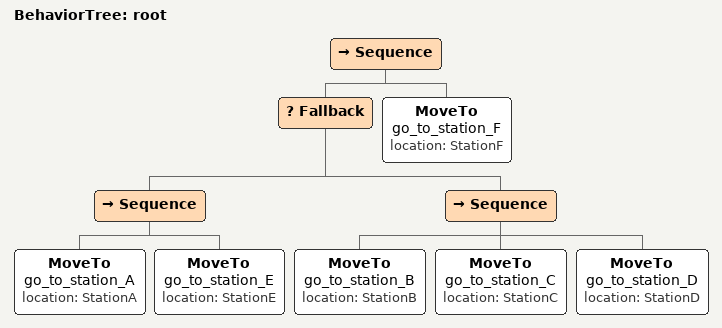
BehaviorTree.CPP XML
<root BTCPP_format="4">
    <BehaviorTree ID="root">
        <Sequence>
            <Fallback>
                <Sequence>
                    <MoveTo name="go_to_station_A" location="StationA"/>      <!-- move to Station A -->
                    <MoveTo name="go_to_station_E" location="StationE"/>      <!-- move to Station E -->
                </Sequence>
                <Sequence>
                    <MoveTo name="go_to_station_B" location="StationB"/>      <!-- move to Station B -->
                    <MoveTo name="go_to_station_C" location="StationC"/>      <!-- move to Station C -->
                    <MoveTo name="go_to_station_D" location="StationD"/>      <!-- move to Station D -->
                </Sequence>
            </Fallback>
            <MoveTo name="go_to_station_F" location="StationF"/>      <!-- move to Station F -->
        </Sequence>
    </BehaviorTree>
</root>
